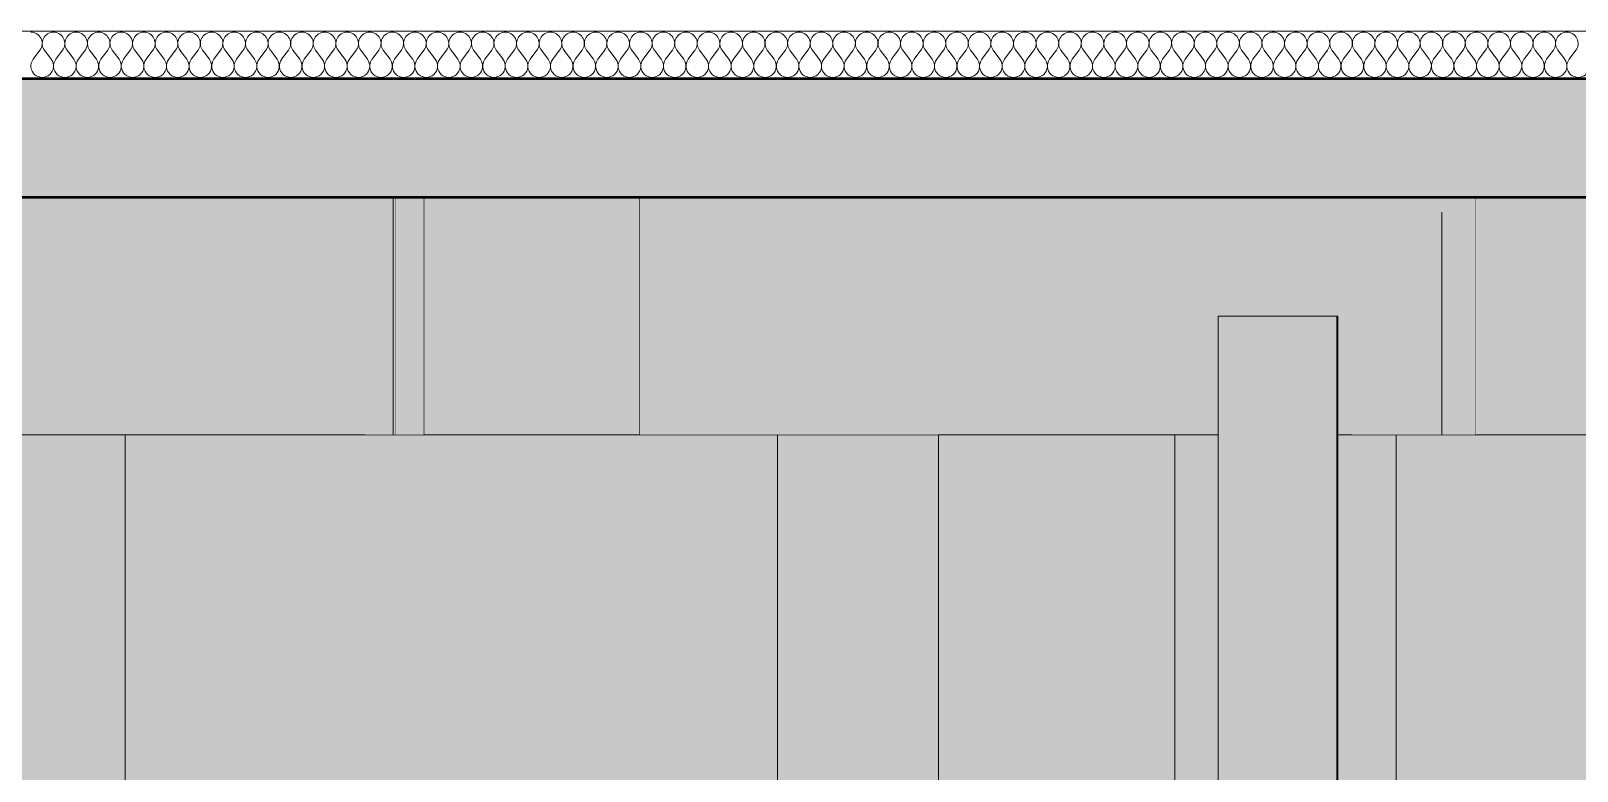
# Model space of a CAD drawing. Header units: millimetres. Extents: x -48147 to 1468943, y -496296 to 18123.
# Drawn here: x 1394626 to 1397886, y -492934 to -491375 of the extents above; entities that cross this region are included whole.
import ezdxf

# ---------------------------------------------------------------- set-up
doc = ezdxf.new("R2010")
doc.units = ezdxf.units.MM
doc.header["$MEASUREMENT"] = 0
doc.linetypes.add('Wipeout_Contour', pattern=[1000, 0, -1000])
for name, color, linetype in [('A-230-M_FLOOR.IFC Import', 7, 'Continuous'), ('New_A-20-M_Floor_Slab', 7, 'Continuous'), ('S-160-M_FOUND.IFC Import', 7, 'Continuous'), ('S-280-M_COLUMN.IFC Import', 7, 'Continuous'), ('S-280-M_STRUCT_FRAME.IFC Import', 7, 'Continuous')]:
    doc.layers.add(name, color=color, linetype=linetype)
for name, color, linetype, lineweight, true_color in [('A-230-M_FLOOR.IFC Import_Pen_No__109', 7, 'Continuous', 15, 0xa6a6a6), ('A-230-M_FLOOR.IFC Import_Pen_No__29', 7, 'Continuous', 50, 0x2a2a2a), ('HATCHING_Pen_No__145', 7, 'Continuous', 0, 0xa6a6a6), ('New_A-20-M_Floor_Slab_Pen_No__107', 7, 'Continuous', 15, 0xa6a6a6), ('New_A-20-M_Floor_Slab_Pen_No__162', 7, 'Continuous', 0, 0xe47200)]:
    doc.layers.add(name, color=color, linetype=linetype, lineweight=lineweight, true_color=true_color)
for name, color, linetype, lineweight in [('A-230-M_FLOOR.IFC Import_Pen_No__4', 7, 'Continuous', 20), ('HATCHING_Pen_No__1', 7, 'Continuous', 13), ('New_A-20-M_Floor_Slab_Pen_No__1', 7, 'Continuous', 13), ('S-160-M_FOUND.IFC Import_Pen_No__1', 7, 'Continuous', 13), ('S-160-M_FOUND.IFC Import_Pen_No__4', 7, 'Continuous', 20), ('S-280-M_COLUMN.IFC Import_Pen_No__88', 8, 'Continuous', 20), ('S-280-M_STRUCT_FRAME.IFC Import_Pen_No__90', 8, 'Continuous', 20)]:
    doc.layers.add(name, color=color, linetype=linetype, lineweight=lineweight)

# ---------------------------------------------------------------- blocks, each defined once
blk = doc.blocks.new('*X445', base_point=(1411454.5, -491295.5))
at = {"layer": 'New_A-20-M_Floor_Slab_Pen_No__107', "linetype": 'Continuous'}
for p, q in [((1394631.1, -491434.5), (1394645.4, -491415.5)), ((1394669.2, -491434.5), (1394654.9, -491415.5)), ((1394678.7, -491434.5), (1394693, -491415.5)), ((1394716.8, -491434.5), (1394702.5, -491415.5)), ((1394726.3, -491434.5), (1394740.6, -491415.5)), ((1394764.4, -491434.5), (1394750.1, -491415.5)), ((1394774, -491434.5), (1394788.2, -491415.5)), ((1394812.1, -491434.5), (1394797.8, -491415.5)), ((1394821.6, -491434.5), (1394835.9, -491415.5)), ((1394859.7, -491434.5), (1394845.4, -491415.5)), ((1394869.2, -491434.5), (1394883.5, -491415.5)), ((1394907.3, -491434.5), (1394893, -491415.5)), ((1394916.8, -491434.5), (1394931.1, -491415.5)), ((1394954.9, -491434.5), (1394940.6, -491415.5)), ((1394964.4, -491434.5), (1394978.7, -491415.5)), ((1395002.5, -491434.5), (1394988.2, -491415.5)), ((1395012.1, -491434.5), (1395026.3, -491415.5)), ((1395050.1, -491434.5), (1395035.9, -491415.5)), ((1395059.7, -491434.5), (1395074, -491415.5)), ((1395097.8, -491434.5), (1395083.5, -491415.5)), ((1395107.3, -491434.5), (1395121.6, -491415.5)), ((1395145.4, -491434.5), (1395131.1, -491415.5)), ((1395154.9, -491434.5), (1395169.2, -491415.5)), ((1395193, -491434.5), (1395178.7, -491415.5)), ((1395202.5, -491434.5), (1395216.8, -491415.5)), ((1395240.6, -491434.5), (1395226.3, -491415.5)), ((1395250.1, -491434.5), (1395264.4, -491415.5)), ((1395288.2, -491434.5), (1395274, -491415.5)), ((1395297.8, -491434.5), (1395312.1, -491415.5)), ((1395335.9, -491434.5), (1395321.6, -491415.5)), ((1395345.4, -491434.5), (1395359.7, -491415.5)), ((1395383.5, -491434.5), (1395369.2, -491415.5)), ((1395393, -491434.5), (1395407.3, -491415.5)), ((1395431.1, -491434.5), (1395416.8, -491415.5)), ((1395440.6, -491434.5), (1395454.9, -491415.5)), ((1395478.7, -491434.5), (1395464.4, -491415.5)), ((1395488.2, -491434.5), (1395502.5, -491415.5)), ((1395526.3, -491434.5), (1395512.1, -491415.5)), ((1395535.9, -491434.5), (1395550.1, -491415.5)), ((1395574, -491434.5), (1395559.7, -491415.5)), ((1395583.5, -491434.5), (1395597.8, -491415.5)), ((1395621.6, -491434.5), (1395607.3, -491415.5)), ((1395631.1, -491434.5), (1395645.4, -491415.5)), ((1395669.2, -491434.5), (1395654.9, -491415.5)), ((1395678.7, -491434.5), (1395693, -491415.5)), ((1395716.8, -491434.5), (1395702.5, -491415.5)), ((1395726.3, -491434.5), (1395740.6, -491415.5)), ((1395764.4, -491434.5), (1395750.1, -491415.5)), ((1395774, -491434.5), (1395788.2, -491415.5)), ((1395812.1, -491434.5), (1395797.8, -491415.5)), ((1395821.6, -491434.5), (1395835.9, -491415.5)), ((1395859.7, -491434.5), (1395845.4, -491415.5)), ((1395869.2, -491434.5), (1395883.5, -491415.5)), ((1395907.3, -491434.5), (1395893, -491415.5)), ((1395916.8, -491434.5), (1395931.1, -491415.5)), ((1395954.9, -491434.5), (1395940.6, -491415.5)), ((1395964.4, -491434.5), (1395978.7, -491415.5)), ((1396002.5, -491434.5), (1395988.2, -491415.5)), ((1396012.1, -491434.5), (1396026.3, -491415.5)), ((1396050.1, -491434.5), (1396035.9, -491415.5)), ((1396059.7, -491434.5), (1396074, -491415.5)), ((1396097.8, -491434.5), (1396083.5, -491415.5)), ((1396107.3, -491434.5), (1396121.6, -491415.5)), ((1396145.4, -491434.5), (1396131.1, -491415.5)), ((1396154.9, -491434.5), (1396169.2, -491415.5)), ((1396193, -491434.5), (1396178.7, -491415.5)), ((1396202.5, -491434.5), (1396216.8, -491415.5)), ((1396240.6, -491434.5), (1396226.3, -491415.5)), ((1396250.1, -491434.5), (1396264.4, -491415.5)), ((1396288.2, -491434.5), (1396274, -491415.5)), ((1396297.8, -491434.5), (1396312.1, -491415.5)), ((1396335.9, -491434.5), (1396321.6, -491415.5)), ((1396345.4, -491434.5), (1396359.7, -491415.5)), ((1396383.5, -491434.5), (1396369.2, -491415.5)), ((1396393, -491434.5), (1396407.3, -491415.5)), ((1396431.1, -491434.5), (1396416.8, -491415.5)), ((1396440.6, -491434.5), (1396454.9, -491415.5)), ((1396478.7, -491434.5), (1396464.4, -491415.5)), ((1396488.2, -491434.5), (1396502.5, -491415.5)), ((1396526.3, -491434.5), (1396512.1, -491415.5)), ((1396535.9, -491434.5), (1396550.1, -491415.5)), ((1396574, -491434.5), (1396559.7, -491415.5)), ((1396583.5, -491434.5), (1396597.8, -491415.5)), ((1396621.6, -491434.5), (1396607.3, -491415.5)), ((1396631.1, -491434.5), (1396645.4, -491415.5)), ((1396669.2, -491434.5), (1396654.9, -491415.5)), ((1396678.7, -491434.5), (1396693, -491415.5)), ((1396716.8, -491434.5), (1396702.5, -491415.5)), ((1396726.3, -491434.5), (1396740.6, -491415.5)), ((1396764.4, -491434.5), (1396750.1, -491415.5)), ((1396774, -491434.5), (1396788.2, -491415.5)), ((1396812.1, -491434.5), (1396797.8, -491415.5)), ((1396821.6, -491434.5), (1396835.9, -491415.5)), ((1396859.7, -491434.5), (1396845.4, -491415.5)), ((1396869.2, -491434.5), (1396883.5, -491415.5)), ((1396907.3, -491434.5), (1396893, -491415.5)), ((1396916.8, -491434.5), (1396931.1, -491415.5)), ((1396954.9, -491434.5), (1396940.6, -491415.5)), ((1396964.4, -491434.5), (1396978.7, -491415.5)), ((1397002.5, -491434.5), (1396988.2, -491415.5)), ((1397012.1, -491434.5), (1397026.3, -491415.5)), ((1397050.1, -491434.5), (1397035.9, -491415.5)), ((1397059.7, -491434.5), (1397074, -491415.5)), ((1397097.8, -491434.5), (1397083.5, -491415.5)), ((1397107.3, -491434.5), (1397121.6, -491415.5)), ((1397145.4, -491434.5), (1397131.1, -491415.5)), ((1397154.9, -491434.5), (1397169.2, -491415.5)), ((1397193, -491434.5), (1397178.7, -491415.5)), ((1397202.5, -491434.5), (1397216.8, -491415.5)), ((1397240.6, -491434.5), (1397226.3, -491415.5)), ((1397250.1, -491434.5), (1397264.4, -491415.5)), ((1397288.2, -491434.5), (1397274, -491415.5)), ((1397297.8, -491434.5), (1397312.1, -491415.5)), ((1397335.9, -491434.5), (1397321.6, -491415.5)), ((1397345.4, -491434.5), (1397359.7, -491415.5)), ((1397383.5, -491434.5), (1397369.2, -491415.5)), ((1397393, -491434.5), (1397407.3, -491415.5)), ((1397431.1, -491434.5), (1397416.8, -491415.5)), ((1397440.6, -491434.5), (1397454.9, -491415.5)), ((1397478.7, -491434.5), (1397464.4, -491415.5)), ((1397488.2, -491434.5), (1397502.5, -491415.5)), ((1397526.3, -491434.5), (1397512.1, -491415.5)), ((1397535.9, -491434.5), (1397550.1, -491415.5)), ((1397574, -491434.5), (1397559.7, -491415.5)), ((1397583.5, -491434.5), (1397597.8, -491415.5)), ((1397621.6, -491434.5), (1397607.3, -491415.5)), ((1397631.1, -491434.5), (1397645.4, -491415.5)), ((1397669.2, -491434.5), (1397654.9, -491415.5)), ((1397678.7, -491434.5), (1397693, -491415.5)), ((1397716.8, -491434.5), (1397702.5, -491415.5)), ((1397726.3, -491434.5), (1397740.6, -491415.5)), ((1397764.4, -491434.5), (1397750.1, -491415.5)), ((1397774, -491434.5), (1397788.2, -491415.5)), ((1397812.1, -491434.5), (1397797.8, -491415.5)), ((1397821.6, -491434.5), (1397835.9, -491415.5)), ((1397859.7, -491434.5), (1397845.4, -491415.5)), ((1397869.2, -491434.5), (1397883.5, -491415.5))]:
    blk.add_line(p, q, dxfattribs=at)
for centre, start, end in [((1394626.3, -491401.2), 323.1301, 90), ((1394674, -491401.2), 90, 216.8699), ((1394674, -491401.2), 323.1301, 90), ((1394721.6, -491401.2), 90, 216.8699), ((1394721.6, -491401.2), 323.1301, 90), ((1394769.2, -491401.2), 90, 216.8699), ((1394769.2, -491401.2), 323.1301, 90), ((1394816.8, -491401.2), 90, 216.8699), ((1394816.8, -491401.2), 323.1301, 90), ((1394864.4, -491401.2), 90, 216.8699), ((1394864.4, -491401.2), 323.1301, 90), ((1394912.1, -491401.2), 90, 216.8699), ((1394912.1, -491401.2), 323.1301, 90), ((1394959.7, -491401.2), 90, 216.8699), ((1394959.7, -491401.2), 323.1301, 90), ((1395007.3, -491401.2), 90, 216.8699), ((1395007.3, -491401.2), 323.1301, 90), ((1395054.9, -491401.2), 90, 216.8699), ((1395054.9, -491401.2), 323.1301, 90), ((1395102.5, -491401.2), 90, 216.8699), ((1395102.5, -491401.2), 323.1301, 90), ((1395150.1, -491401.2), 90, 216.8699), ((1395150.1, -491401.2), 323.1301, 90), ((1395197.8, -491401.2), 90, 216.8699), ((1395197.8, -491401.2), 323.1301, 90), ((1395245.4, -491401.2), 90, 216.8699), ((1395245.4, -491401.2), 323.1301, 90), ((1395293, -491401.2), 90, 216.8699), ((1395293, -491401.2), 323.1301, 90), ((1395340.6, -491401.2), 90, 216.8699), ((1395340.6, -491401.2), 323.1301, 90), ((1395388.2, -491401.2), 90, 216.8699), ((1395388.2, -491401.2), 323.1301, 90), ((1395435.9, -491401.2), 90, 216.8699), ((1395435.9, -491401.2), 323.1301, 90), ((1395483.5, -491401.2), 90, 216.8699), ((1395483.5, -491401.2), 323.1301, 90), ((1395531.1, -491401.2), 90, 216.8699), ((1395531.1, -491401.2), 323.1301, 90), ((1395578.7, -491401.2), 90, 216.8699), ((1395578.7, -491401.2), 323.1301, 90), ((1395626.3, -491401.2), 90, 216.8699), ((1395626.3, -491401.2), 323.1301, 90), ((1395674, -491401.2), 90, 216.8699), ((1395674, -491401.2), 323.1301, 90), ((1395721.6, -491401.2), 90, 216.8699), ((1395721.6, -491401.2), 323.1301, 90), ((1395769.2, -491401.2), 90, 216.8699), ((1395769.2, -491401.2), 323.1301, 90), ((1395816.8, -491401.2), 90, 216.8699), ((1395816.8, -491401.2), 323.1301, 90), ((1395864.4, -491401.2), 90, 216.8699), ((1395864.4, -491401.2), 323.1301, 90), ((1395912.1, -491401.2), 90, 216.8699), ((1395912.1, -491401.2), 323.1301, 90), ((1395959.7, -491401.2), 90, 216.8699), ((1395959.7, -491401.2), 323.1301, 90), ((1396007.3, -491401.2), 90, 216.8699), ((1396007.3, -491401.2), 323.1301, 90), ((1396054.9, -491401.2), 90, 216.8699), ((1396054.9, -491401.2), 323.1301, 90), ((1396102.5, -491401.2), 90, 216.8699), ((1396102.5, -491401.2), 323.1301, 90), ((1396150.1, -491401.2), 90, 216.8699), ((1396150.1, -491401.2), 323.1301, 90), ((1396197.8, -491401.2), 90, 216.8699), ((1396197.8, -491401.2), 323.1301, 90), ((1396245.4, -491401.2), 90, 216.8699), ((1396245.4, -491401.2), 323.1301, 90), ((1396293, -491401.2), 90, 216.8699), ((1396293, -491401.2), 323.1301, 90), ((1396340.6, -491401.2), 90, 216.8699), ((1396340.6, -491401.2), 323.1301, 90), ((1396388.2, -491401.2), 90, 216.8699), ((1396388.2, -491401.2), 323.1301, 90), ((1396435.9, -491401.2), 90, 216.8699), ((1396435.9, -491401.2), 323.1301, 90), ((1396483.5, -491401.2), 90, 216.8699), ((1396483.5, -491401.2), 323.1301, 90), ((1396531.1, -491401.2), 90, 216.8699), ((1396531.1, -491401.2), 323.1301, 90), ((1396578.7, -491401.2), 90, 216.8699), ((1396578.7, -491401.2), 323.1301, 90), ((1396626.3, -491401.2), 90, 216.8699), ((1396626.3, -491401.2), 323.1301, 90), ((1396674, -491401.2), 90, 216.8699), ((1396674, -491401.2), 323.1301, 90), ((1396721.6, -491401.2), 90, 216.8699), ((1396721.6, -491401.2), 323.1301, 90), ((1396769.2, -491401.2), 90, 216.8699), ((1396769.2, -491401.2), 323.1301, 90), ((1396816.8, -491401.2), 90, 216.8699), ((1396816.8, -491401.2), 323.1301, 90), ((1396864.4, -491401.2), 90, 216.8699), ((1396864.4, -491401.2), 323.1301, 90), ((1396912.1, -491401.2), 90, 216.8699), ((1396912.1, -491401.2), 323.1301, 90), ((1396959.7, -491401.2), 90, 216.8699), ((1396959.7, -491401.2), 323.1301, 90), ((1397007.3, -491401.2), 90, 216.8699), ((1397007.3, -491401.2), 323.1301, 90), ((1397054.9, -491401.2), 90, 216.8699), ((1397054.9, -491401.2), 323.1301, 90), ((1397102.5, -491401.2), 90, 216.8699), ((1397102.5, -491401.2), 323.1301, 90), ((1397150.1, -491401.2), 90, 216.8699), ((1397150.1, -491401.2), 323.1301, 90), ((1397197.8, -491401.2), 90, 216.8699), ((1397197.8, -491401.2), 323.1301, 90), ((1397245.4, -491401.2), 90, 216.8699), ((1397245.4, -491401.2), 323.1301, 90), ((1397293, -491401.2), 90, 216.8699), ((1397293, -491401.2), 323.1301, 90), ((1397340.6, -491401.2), 90, 216.8699), ((1397340.6, -491401.2), 323.1301, 90), ((1397388.2, -491401.2), 90, 216.8699), ((1397388.2, -491401.2), 323.1301, 90), ((1397435.9, -491401.2), 90, 216.8699), ((1397435.9, -491401.2), 323.1301, 90), ((1397483.5, -491401.2), 90, 216.8699), ((1397483.5, -491401.2), 323.1301, 90), ((1397531.1, -491401.2), 90, 216.8699), ((1397531.1, -491401.2), 323.1301, 90), ((1397578.7, -491401.2), 90, 216.8699), ((1397578.7, -491401.2), 323.1301, 90), ((1397626.3, -491401.2), 90, 216.8699), ((1397626.3, -491401.2), 323.1301, 90), ((1397674, -491401.2), 90, 216.8699), ((1397674, -491401.2), 323.1301, 90), ((1397721.6, -491401.2), 90, 216.8699), ((1397721.6, -491401.2), 323.1301, 90), ((1397769.2, -491401.2), 90, 216.8699), ((1397769.2, -491401.2), 323.1301, 90), ((1397816.8, -491401.2), 90, 216.8699), ((1397816.8, -491401.2), 323.1301, 90), ((1397864.4, -491401.2), 90, 216.8699), ((1397864.4, -491401.2), 323.1301, 90), ((1394650.1, -491448.8), 143.1301, 36.8699), ((1394697.8, -491448.8), 143.1301, 36.8699), ((1394745.4, -491448.8), 143.1301, 36.8699), ((1394793, -491448.8), 143.1301, 36.8699), ((1394840.6, -491448.8), 143.1301, 36.8699), ((1394888.2, -491448.8), 143.1301, 36.8699), ((1394935.9, -491448.8), 143.1301, 36.8699), ((1394983.5, -491448.8), 143.1301, 36.8699), ((1395031.1, -491448.8), 143.1301, 36.8699), ((1395078.7, -491448.8), 143.1301, 36.8699), ((1395126.3, -491448.8), 143.1301, 36.8699), ((1395174, -491448.8), 143.1301, 36.8699), ((1395221.6, -491448.8), 143.1301, 36.8699), ((1395269.2, -491448.8), 143.1301, 36.8699), ((1395316.8, -491448.8), 143.1301, 36.8699), ((1395364.4, -491448.8), 143.1301, 36.8699), ((1395412.1, -491448.8), 143.1301, 36.8699), ((1395459.7, -491448.8), 143.1301, 36.8699), ((1395507.3, -491448.8), 143.1301, 36.8699), ((1395554.9, -491448.8), 143.1301, 36.8699), ((1395602.5, -491448.8), 143.1301, 36.8699), ((1395650.1, -491448.8), 143.1301, 36.8699), ((1395697.8, -491448.8), 143.1301, 36.8699), ((1395745.4, -491448.8), 143.1301, 36.8699), ((1395793, -491448.8), 143.1301, 36.8699), ((1395840.6, -491448.8), 143.1301, 36.8699), ((1395888.2, -491448.8), 143.1301, 36.8699), ((1395935.9, -491448.8), 143.1301, 36.8699), ((1395983.5, -491448.8), 143.1301, 36.8699), ((1396031.1, -491448.8), 143.1301, 36.8699), ((1396078.7, -491448.8), 143.1301, 36.8699), ((1396126.3, -491448.8), 143.1301, 36.8699), ((1396174, -491448.8), 143.1301, 36.8699), ((1396221.6, -491448.8), 143.1301, 36.8699), ((1396269.2, -491448.8), 143.1301, 36.8699), ((1396316.8, -491448.8), 143.1301, 36.8699), ((1396364.4, -491448.8), 143.1301, 36.8699), ((1396412.1, -491448.8), 143.1301, 36.8699), ((1396459.7, -491448.8), 143.1301, 36.8699), ((1396507.3, -491448.8), 143.1301, 36.8699), ((1396554.9, -491448.8), 143.1301, 36.8699), ((1396602.5, -491448.8), 143.1301, 36.8699), ((1396650.1, -491448.8), 143.1301, 36.8699), ((1396697.8, -491448.8), 143.1301, 36.8699), ((1396745.4, -491448.8), 143.1301, 36.8699), ((1396793, -491448.8), 143.1301, 36.8699), ((1396840.6, -491448.8), 143.1301, 36.8699), ((1396888.2, -491448.8), 143.1301, 36.8699), ((1396935.9, -491448.8), 143.1301, 36.8699), ((1396983.5, -491448.8), 143.1301, 36.8699), ((1397031.1, -491448.8), 143.1301, 36.8699), ((1397078.7, -491448.8), 143.1301, 36.8699), ((1397126.3, -491448.8), 143.1301, 36.8699), ((1397174, -491448.8), 143.1301, 36.8699), ((1397221.6, -491448.8), 143.1301, 36.8699), ((1397269.2, -491448.8), 143.1301, 36.8699), ((1397316.8, -491448.8), 143.1301, 36.8699), ((1397364.4, -491448.8), 143.1301, 36.8699), ((1397412.1, -491448.8), 143.1301, 36.8699), ((1397459.7, -491448.8), 143.1301, 36.8699), ((1397507.3, -491448.8), 143.1301, 36.8699), ((1397554.9, -491448.8), 143.1301, 36.8699), ((1397602.5, -491448.8), 143.1301, 36.8699), ((1397650.1, -491448.8), 143.1301, 36.8699), ((1397697.8, -491448.8), 143.1301, 36.8699), ((1397745.4, -491448.8), 143.1301, 36.8699), ((1397793, -491448.8), 143.1301, 36.8699), ((1397840.6, -491448.8), 143.1301, 36.8699), ((1397888.2, -491448.8), 143.1301, 36.8699)]:
    blk.add_arc(centre, 23.8, start, end, dxfattribs=at)
blk = doc.blocks.new('Section Elem_424_1', base_point=(1411454.5, -491295.5))
at = {"layer": 'New_A-20-M_Floor_Slab_Pen_No__162', "linetype": 'Continuous'}
blk.add_hatch(color=256, dxfattribs=at).paths.add_polyline_path([(1391150.1, -491374.5), (1391150.1, -491375), (1411568.8, -491375), (1411568.8, -491374.5)])
at = {"color": 254, "linetype": 'Wipeout_Contour', "lineweight": 0, "ltscale": 5940125.775897605}
blk.add_wipeout([(1391150.1, -491375), (1391150.1, -491475), (1411568.8, -491475), (1411568.8, -491375)], dxfattribs=at).dxf.layer = 'New_A-20-M_Floor_Slab'
at = {"layer": 'New_A-20-M_Floor_Slab_Pen_No__1', "linetype": 'Continuous'}
for p, q in [((1411568.8, -491375), (1391150.1, -491375)), ((1411568.8, -491475), (1391150.1, -491475))]:
    blk.add_line(p, q, dxfattribs=at)
at = {"layer": 'New_A-20-M_Floor_Slab'}
blk.add_blockref('*X445', (1411454.5, -491295.5), dxfattribs=at)
blk = doc.blocks.new('Section Elem_550_1', base_point=(1411454.5, -491295.5))
at = {"color": 254, "linetype": 'Wipeout_Contour', "lineweight": 0, "ltscale": 5918830.661548202}
blk.add_wipeout([(1395682, -491475.5), (1395724, -491475.5), (1395724, -491475), (1395682, -491475)], dxfattribs=at).dxf.layer = 'S-280-M_COLUMN.IFC Import'
at = {"color": 254, "linetype": 'Wipeout_Contour', "lineweight": 0, "ltscale": 5919595.278793067}
blk.add_wipeout([(1395901.8, -491475), (1395901.8, -491475.5), (1395909.5, -491475.5), (1395909.5, -491475)], dxfattribs=at).dxf.layer = 'S-280-M_COLUMN.IFC Import'
at = {"color": 254, "linetype": 'Wipeout_Contour', "lineweight": 0, "ltscale": 5919495.656862378}
blk.add_wipeout([(1395682, -491725.5), (1395682, -492225.5), (1395724, -492225.5), (1395724, -491725.5)], dxfattribs=at).dxf.layer = 'S-280-M_COLUMN.IFC Import'
at = {"color": 254, "linetype": 'Wipeout_Contour', "lineweight": 0, "ltscale": 5920260.188163178}
blk.add_wipeout([(1395901.8, -492225.5), (1395909.5, -492225.5), (1395909.5, -491725.5), (1395901.8, -491725.5)], dxfattribs=at).dxf.layer = 'S-280-M_COLUMN.IFC Import'
at = {"color": 254, "linetype": 'Wipeout_Contour', "lineweight": 0, "ltscale": 5918672.249151704}
blk.add_wipeout([(1395640, -491475.5), (1395682, -491475.5), (1395682, -491475), (1395640, -491475)], dxfattribs=at).dxf.layer = 'S-280-M_COLUMN.IFC Import'
at = {"color": 254, "linetype": 'Wipeout_Contour', "lineweight": 0, "ltscale": 5918986.377249099}
blk.add_wipeout([(1395724, -491475.5), (1395764.5, -491475.5), (1395764.5, -491475), (1395724, -491475)], dxfattribs=at).dxf.layer = 'S-280-M_COLUMN.IFC Import'
at = {"color": 254, "linetype": 'Wipeout_Contour', "lineweight": 0, "ltscale": 5919551.926411114}
blk.add_wipeout([(1395886.5, -491475), (1395886.5, -491475.5), (1395901.8, -491475.5), (1395901.8, -491475)], dxfattribs=at).dxf.layer = 'S-280-M_COLUMN.IFC Import'
at = {"color": 254, "linetype": 'Wipeout_Contour', "lineweight": 0, "ltscale": 5919337.26232566}
blk.add_wipeout([(1395640, -491725.5), (1395640, -492225.5), (1395682, -492225.5), (1395682, -491725.5)], dxfattribs=at).dxf.layer = 'S-280-M_COLUMN.IFC Import'
at = {"color": 254, "linetype": 'Wipeout_Contour', "lineweight": 0, "ltscale": 5919651.355005405}
blk.add_wipeout([(1395724, -491725.5), (1395724, -492225.5), (1395764.5, -492225.5), (1395764.5, -491725.5)], dxfattribs=at).dxf.layer = 'S-280-M_COLUMN.IFC Import'
at = {"color": 254, "linetype": 'Wipeout_Contour', "lineweight": 0, "ltscale": 5920216.840653664}
blk.add_wipeout([(1395886.5, -492225.5), (1395901.8, -492225.5), (1395901.8, -491725.5), (1395886.5, -491725.5)], dxfattribs=at).dxf.layer = 'S-280-M_COLUMN.IFC Import'
at = {"layer": 'S-280-M_COLUMN.IFC Import_Pen_No__88', "linetype": 'Continuous'}
for p, q in [((1395909.5, -491475), (1395909.5, -491475.5)), ((1395909.5, -491725.5), (1395909.5, -492225.5))]:
    blk.add_line(p, q, dxfattribs=at)
at = {"color": 254, "linetype": 'Wipeout_Contour', "lineweight": 0, "ltscale": 5918516.534875482}
blk.add_wipeout([(1395599.5, -491475.5), (1395640, -491475.5), (1395640, -491475), (1395599.5, -491475)], dxfattribs=at).dxf.layer = 'S-280-M_COLUMN.IFC Import'
at = {"color": 254, "linetype": 'Wipeout_Contour', "lineweight": 0, "ltscale": 5919481.314607732}
blk.add_wipeout([(1395864.3, -491475.5), (1395886.5, -491475.5), (1395886.5, -491475), (1395864.3, -491475)], dxfattribs=at).dxf.layer = 'S-280-M_COLUMN.IFC Import'
at = {"color": 254, "linetype": 'Wipeout_Contour', "lineweight": 0, "ltscale": 5919181.565425449}
blk.add_wipeout([(1395599.5, -491725.5), (1395599.5, -492225.5), (1395640, -492225.5), (1395640, -491725.5)], dxfattribs=at).dxf.layer = 'S-280-M_COLUMN.IFC Import'
at = {"color": 254, "linetype": 'Wipeout_Contour', "lineweight": 0, "ltscale": 5920146.236781921}
blk.add_wipeout([(1395864.3, -492225.5), (1395886.5, -492225.5), (1395886.5, -491725.5), (1395864.3, -491725.5)], dxfattribs=at).dxf.layer = 'S-280-M_COLUMN.IFC Import'
at = {"color": 254, "linetype": 'Wipeout_Contour', "lineweight": 0, "ltscale": 5918368.820967878}
blk.add_wipeout([(1395561.7, -491475.5), (1395599.5, -491475.5), (1395599.5, -491475), (1395561.7, -491475)], dxfattribs=at).dxf.layer = 'S-280-M_COLUMN.IFC Import'
at = {"color": 254, "linetype": 'Wipeout_Contour', "lineweight": 0, "ltscale": 5919385.848526916}
blk.add_wipeout([(1395835.9, -491475.5), (1395864.3, -491475.5), (1395864.3, -491475), (1395835.9, -491475)], dxfattribs=at).dxf.layer = 'S-280-M_COLUMN.IFC Import'
at = {"color": 254, "linetype": 'Wipeout_Contour', "lineweight": 0, "ltscale": 5919033.868037187}
blk.add_wipeout([(1395561.7, -491725.5), (1395561.7, -492225.5), (1395599.5, -492225.5), (1395599.5, -491725.5)], dxfattribs=at).dxf.layer = 'S-280-M_COLUMN.IFC Import'
at = {"color": 254, "linetype": 'Wipeout_Contour', "lineweight": 0, "ltscale": 5920050.78136863}
blk.add_wipeout([(1395835.9, -491725.5), (1395835.9, -492225.5), (1395864.3, -492225.5), (1395864.3, -491725.5)], dxfattribs=at).dxf.layer = 'S-280-M_COLUMN.IFC Import'
at = {"color": 254, "linetype": 'Wipeout_Contour', "lineweight": 0, "ltscale": 5918234.137237198}
blk.add_wipeout([(1395528.1, -491475.5), (1395561.7, -491475.5), (1395561.7, -491475), (1395528.1, -491475)], dxfattribs=at).dxf.layer = 'S-280-M_COLUMN.IFC Import'
at = {"color": 254, "linetype": 'Wipeout_Contour', "lineweight": 0, "ltscale": 5919268.779092236}
blk.add_wipeout([(1395802.3, -491475.5), (1395835.9, -491475.5), (1395835.9, -491475), (1395802.3, -491475)], dxfattribs=at).dxf.layer = 'S-280-M_COLUMN.IFC Import'
at = {"color": 254, "linetype": 'Wipeout_Contour', "lineweight": 0, "ltscale": 5918899.199555654}
blk.add_wipeout([(1395528.1, -491725.5), (1395528.1, -492225.5), (1395561.7, -492225.5), (1395561.7, -491725.5)], dxfattribs=at).dxf.layer = 'S-280-M_COLUMN.IFC Import'
at = {"color": 254, "linetype": 'Wipeout_Contour', "lineweight": 0, "ltscale": 5919933.725066491}
blk.add_wipeout([(1395802.3, -491725.5), (1395802.3, -492225.5), (1395835.9, -492225.5), (1395835.9, -491725.5)], dxfattribs=at).dxf.layer = 'S-280-M_COLUMN.IFC Import'
at = {"color": 254, "linetype": 'Wipeout_Contour', "lineweight": 0, "ltscale": 5918117.070600804}
blk.add_wipeout([(1395499.7, -491475.5), (1395528.1, -491475.5), (1395528.1, -491475), (1395499.7, -491475)], dxfattribs=at).dxf.layer = 'S-280-M_COLUMN.IFC Import'
at = {"color": 254, "linetype": 'Wipeout_Contour', "lineweight": 0, "ltscale": 5919134.093254927}
blk.add_wipeout([(1395764.5, -491475.5), (1395802.3, -491475.5), (1395802.3, -491475), (1395764.5, -491475)], dxfattribs=at).dxf.layer = 'S-280-M_COLUMN.IFC Import'
at = {"color": 254, "linetype": 'Wipeout_Contour', "lineweight": 0, "ltscale": 5918782.146056558}
blk.add_wipeout([(1395499.7, -491725.5), (1395499.7, -492225.5), (1395528.1, -492225.5), (1395528.1, -491725.5)], dxfattribs=at).dxf.layer = 'S-280-M_COLUMN.IFC Import'
at = {"color": 254, "linetype": 'Wipeout_Contour', "lineweight": 0, "ltscale": 5919799.054290468}
blk.add_wipeout([(1395764.5, -491725.5), (1395764.5, -492225.5), (1395802.3, -492225.5), (1395802.3, -491725.5)], dxfattribs=at).dxf.layer = 'S-280-M_COLUMN.IFC Import'
at = {"color": 254, "linetype": 'Wipeout_Contour', "lineweight": 0, "ltscale": 5918021.607327847}
blk.add_wipeout([(1395477.5, -491475.5), (1395499.7, -491475.5), (1395499.7, -491475), (1395477.5, -491475)], dxfattribs=at).dxf.layer = 'S-280-M_COLUMN.IFC Import'
at = {"color": 254, "linetype": 'Wipeout_Contour', "lineweight": 0, "ltscale": 5918686.693457288}
blk.add_wipeout([(1395477.5, -491725.5), (1395477.5, -492225.5), (1395499.7, -492225.5), (1395499.7, -491725.5)], dxfattribs=at).dxf.layer = 'S-280-M_COLUMN.IFC Import'
at = {"color": 254, "linetype": 'Wipeout_Contour', "lineweight": 0, "ltscale": 5917950.997786579}
blk.add_wipeout([(1395477.5, -491475), (1395462.2, -491475), (1395462.2, -491475.5), (1395477.5, -491475.5)], dxfattribs=at).dxf.layer = 'S-280-M_COLUMN.IFC Import'
at = {"color": 254, "linetype": 'Wipeout_Contour', "lineweight": 0, "ltscale": 5918616.091882339}
blk.add_wipeout([(1395462.2, -491725.5), (1395462.2, -492225.5), (1395477.5, -492225.5), (1395477.5, -491725.5)], dxfattribs=at).dxf.layer = 'S-280-M_COLUMN.IFC Import'
at = {"color": 254, "linetype": 'Wipeout_Contour', "lineweight": 0, "ltscale": 5917907.647028565}
blk.add_wipeout([(1395454.5, -491475.5), (1395462.2, -491475.5), (1395462.2, -491475), (1395454.5, -491475)], dxfattribs=at).dxf.layer = 'S-280-M_COLUMN.IFC Import'
at = {"color": 254, "linetype": 'Wipeout_Contour', "lineweight": 0, "ltscale": 5918572.746066338}
blk.add_wipeout([(1395454.5, -491725.5), (1395454.5, -492225.5), (1395462.2, -492225.5), (1395462.2, -491725.5)], dxfattribs=at).dxf.layer = 'S-280-M_COLUMN.IFC Import'
at = {"layer": 'S-280-M_COLUMN.IFC Import_Pen_No__88', "linetype": 'Continuous'}
for p, q in [((1395454.5, -491475), (1395454.5, -491475.5)), ((1395454.5, -491725.5), (1395454.5, -492225.5))]:
    blk.add_line(p, q, dxfattribs=at)
blk = doc.blocks.new('Section Elem_551_1', base_point=(1411454.5, -491295.5))
at = {"color": 254, "linetype": 'Wipeout_Contour', "lineweight": 0, "ltscale": 5926270.504101755}
blk.add_wipeout([(1397678.6, -491475), (1397670.9, -491475), (1397670.9, -491475.5), (1397678.6, -491475.5)], dxfattribs=at).dxf.layer = 'S-280-M_COLUMN.IFC Import'
at = {"color": 254, "linetype": 'Wipeout_Contour', "lineweight": 0, "ltscale": 5927178.769317946}
blk.add_wipeout([(1397932.5, -491475), (1397898.4, -491475), (1397898.4, -491475.5), (1397932.5, -491475.5)], dxfattribs=at).dxf.layer = 'S-280-M_COLUMN.IFC Import'
at = {"color": 254, "linetype": 'Wipeout_Contour', "lineweight": 0, "ltscale": 5926935.436722687}
blk.add_wipeout([(1397671.3, -491725.5), (1397671.3, -492225.5), (1397678.6, -492225.5), (1397678.6, -491725.5)], dxfattribs=at).dxf.layer = 'S-280-M_COLUMN.IFC Import'
at = {"color": 254, "linetype": 'Wipeout_Contour', "lineweight": 0, "ltscale": 5927857.737284679}
blk.add_wipeout([(1397898.4, -491725.5), (1397898.4, -492225.5), (1397940.4, -492225.5), (1397940.4, -491725.5)], dxfattribs=at).dxf.layer = 'S-280-M_COLUMN.IFC Import'
at = {"color": 254, "linetype": 'Wipeout_Contour', "lineweight": 0, "ltscale": 5926313.862774278}
blk.add_wipeout([(1397678.6, -491475), (1397678.6, -491475.5), (1397693.9, -491475.5), (1397693.9, -491475)], dxfattribs=at).dxf.layer = 'S-280-M_COLUMN.IFC Import'
at = {"color": 254, "linetype": 'Wipeout_Contour', "lineweight": 0, "ltscale": 5926978.018450932}
blk.add_wipeout([(1397678.6, -492225.5), (1397693.9, -492225.5), (1397693.9, -491725.5), (1397678.6, -491725.5)], dxfattribs=at).dxf.layer = 'S-280-M_COLUMN.IFC Import'
at = {"color": 254, "linetype": 'Wipeout_Contour', "lineweight": 0, "ltscale": 5928013.462883268}
blk.add_wipeout([(1397940.4, -491725.5), (1397940.4, -492225.5), (1397980.9, -492225.5), (1397980.9, -491725.5)], dxfattribs=at).dxf.layer = 'S-280-M_COLUMN.IFC Import'
at = {"layer": 'S-280-M_COLUMN.IFC Import_Pen_No__88', "linetype": 'Continuous'}
for p, q in [((1397670.9, -491475.5), (1397670.9, -491475)), ((1397671.3, -491725.5), (1397671.3, -492225.5))]:
    blk.add_line(p, q, dxfattribs=at)
at = {"color": 254, "linetype": 'Wipeout_Contour', "lineweight": 0, "ltscale": 5926384.484500397}
blk.add_wipeout([(1397693.9, -491475), (1397693.9, -491475.5), (1397716, -491475.5), (1397716, -491475)], dxfattribs=at).dxf.layer = 'S-280-M_COLUMN.IFC Import'
at = {"color": 254, "linetype": 'Wipeout_Contour', "lineweight": 0, "ltscale": 5927048.632263769}
blk.add_wipeout([(1397693.9, -492225.5), (1397716, -492225.5), (1397716, -491725.5), (1397693.9, -491725.5)], dxfattribs=at).dxf.layer = 'S-280-M_COLUMN.IFC Import'
at = {"color": 254, "linetype": 'Wipeout_Contour', "lineweight": 0, "ltscale": 5928161.188086133}
blk.add_wipeout([(1397980.9, -491725.5), (1397980.9, -492225.5), (1398018.7, -492225.5), (1398018.7, -491725.5)], dxfattribs=at).dxf.layer = 'S-280-M_COLUMN.IFC Import'
at = {"color": 254, "linetype": 'Wipeout_Contour', "lineweight": 0, "ltscale": 5926479.964434929}
blk.add_wipeout([(1397716, -491475), (1397716, -491475.5), (1397744.5, -491475.5), (1397744.5, -491475)], dxfattribs=at).dxf.layer = 'S-280-M_COLUMN.IFC Import'
at = {"color": 254, "linetype": 'Wipeout_Contour', "lineweight": 0, "ltscale": 5927144.101499914}
blk.add_wipeout([(1397716, -492225.5), (1397744.5, -492225.5), (1397744.5, -491725.5), (1397716, -491725.5)], dxfattribs=at).dxf.layer = 'S-280-M_COLUMN.IFC Import'
at = {"color": 254, "linetype": 'Wipeout_Contour', "lineweight": 0, "ltscale": 5928295.882454883}
blk.add_wipeout([(1398018.7, -491725.5), (1398018.7, -492225.5), (1398052.3, -492225.5), (1398052.3, -491725.5)], dxfattribs=at).dxf.layer = 'S-280-M_COLUMN.IFC Import'
at = {"color": 254, "linetype": 'Wipeout_Contour', "lineweight": 0, "ltscale": 5926597.051575101}
blk.add_wipeout([(1397744.5, -491475), (1397744.5, -491475.5), (1397778.1, -491475.5), (1397778.1, -491475)], dxfattribs=at).dxf.layer = 'S-280-M_COLUMN.IFC Import'
at = {"color": 254, "linetype": 'Wipeout_Contour', "lineweight": 0, "ltscale": 5927261.175521107}
blk.add_wipeout([(1397744.5, -492225.5), (1397778.1, -492225.5), (1397778.1, -491725.5), (1397744.5, -491725.5)], dxfattribs=at).dxf.layer = 'S-280-M_COLUMN.IFC Import'
at = {"color": 254, "linetype": 'Wipeout_Contour', "lineweight": 0, "ltscale": 5928412.959267274}
blk.add_wipeout([(1398052.3, -491725.5), (1398052.3, -492225.5), (1398080.7, -492225.5), (1398080.7, -491725.5)], dxfattribs=at).dxf.layer = 'S-280-M_COLUMN.IFC Import'
at = {"color": 254, "linetype": 'Wipeout_Contour', "lineweight": 0, "ltscale": 5926731.758526859}
blk.add_wipeout([(1397778.1, -491475), (1397778.1, -491475.5), (1397815.9, -491475.5), (1397815.9, -491475)], dxfattribs=at).dxf.layer = 'S-280-M_COLUMN.IFC Import'
at = {"color": 254, "linetype": 'Wipeout_Contour', "lineweight": 0, "ltscale": 5927395.867380318}
blk.add_wipeout([(1397778.1, -492225.5), (1397815.9, -492225.5), (1397815.9, -491725.5), (1397778.1, -491725.5)], dxfattribs=at).dxf.layer = 'S-280-M_COLUMN.IFC Import'
at = {"color": 254, "linetype": 'Wipeout_Contour', "lineweight": 0, "ltscale": 5928508.431199072}
blk.add_wipeout([(1398080.7, -491725.5), (1398080.7, -492225.5), (1398102.9, -492225.5), (1398102.9, -491725.5)], dxfattribs=at).dxf.layer = 'S-280-M_COLUMN.IFC Import'
at = {"color": 254, "linetype": 'Wipeout_Contour', "lineweight": 0, "ltscale": 5926879.498578684}
blk.add_wipeout([(1397815.9, -491475), (1397815.9, -491475.5), (1397856.4, -491475.5), (1397856.4, -491475)], dxfattribs=at).dxf.layer = 'S-280-M_COLUMN.IFC Import'
at = {"color": 254, "linetype": 'Wipeout_Contour', "lineweight": 0, "ltscale": 5927543.590880153}
blk.add_wipeout([(1397815.9, -492225.5), (1397856.4, -492225.5), (1397856.4, -491725.5), (1397815.9, -491725.5)], dxfattribs=at).dxf.layer = 'S-280-M_COLUMN.IFC Import'
at = {"color": 254, "linetype": 'Wipeout_Contour', "lineweight": 0, "ltscale": 5928579.046876201}
blk.add_wipeout([(1398102.9, -491725.5), (1398102.9, -492225.5), (1398118.2, -492225.5), (1398118.2, -491725.5)], dxfattribs=at).dxf.layer = 'S-280-M_COLUMN.IFC Import'
at = {"color": 254, "linetype": 'Wipeout_Contour', "lineweight": 0, "ltscale": 5927035.240175203}
blk.add_wipeout([(1397898.4, -491475), (1397856.4, -491475), (1397856.4, -491475.5), (1397898.4, -491475.5)], dxfattribs=at).dxf.layer = 'S-280-M_COLUMN.IFC Import'
at = {"color": 254, "linetype": 'Wipeout_Contour', "lineweight": 0, "ltscale": 5927699.315094423}
blk.add_wipeout([(1397856.4, -491725.5), (1397856.4, -492225.5), (1397898.4, -492225.5), (1397898.4, -491725.5)], dxfattribs=at).dxf.layer = 'S-280-M_COLUMN.IFC Import'
at = {"color": 254, "linetype": 'Wipeout_Contour', "lineweight": 0, "ltscale": 5928622.401978154}
blk.add_wipeout([(1398118.2, -491725.5), (1398118.2, -492225.5), (1398125.9, -492225.5), (1398125.9, -491725.5)], dxfattribs=at).dxf.layer = 'S-280-M_COLUMN.IFC Import'
at = {"layer": 'S-280-M_COLUMN.IFC Import_Pen_No__88', "linetype": 'Continuous'}
blk.add_line((1398125.9, -492225.5), (1398125.9, -491725.5), dxfattribs=at)
blk = doc.blocks.new('Section Elem_569_1', base_point=(1411454.5, -491295.5))
at = {"color": 254, "linetype": 'Wipeout_Contour', "lineweight": 0, "ltscale": 5925535.863194088}
blk.add_wipeout([(1397038.2, -492225.5), (1397038.2, -492975.5), (1397129.4, -492975.5), (1397129.4, -492225.5)], dxfattribs=at).dxf.layer = 'S-160-M_FOUND.IFC Import'
at = {"color": 254, "linetype": 'Wipeout_Contour', "lineweight": 0, "ltscale": 5929488.21744987}
blk.add_wipeout([(1398758.6, -492225.5), (1397504.2, -492225.5), (1397504.2, -492975.5), (1398758.6, -492975.5)], dxfattribs=at).dxf.layer = 'S-160-M_FOUND.IFC Import'
at = {"layer": 'S-160-M_FOUND.IFC Import_Pen_No__4', "linetype": 'Continuous'}
for p, q in [((1397038.2, -492225.5), (1397038.2, -492975.5)), ((1398758.6, -492975.5), (1398758.6, -492225.5)), ((1397129.4, -492975.5), (1397038.2, -492975.5))]:
    blk.add_line(p, q, dxfattribs=at)
at = {"color": 254, "linetype": 'Wipeout_Contour', "lineweight": 0, "ltscale": 5926890.879967816}
blk.add_wipeout([(1397381.7, -492225.5), (1397381.7, -492975.5), (1397504.2, -492975.5), (1397504.2, -492225.5)], dxfattribs=at).dxf.layer = 'S-160-M_FOUND.IFC Import'
at = {"layer": 'S-160-M_FOUND.IFC Import_Pen_No__4', "linetype": 'Continuous'}
for p, q in [((1397410.3, -492225.5), (1397504.2, -492225.5)), ((1397504.2, -492225.5), (1398758.6, -492225.5)), ((1397504.2, -492225.5), (1397504.2, -492975.5)), ((1397504.2, -492975.5), (1397381.7, -492975.5)), ((1398758.6, -492975.5), (1397504.2, -492975.5))]:
    blk.add_line(p, q, dxfattribs=at)
blk = doc.blocks.new('Section Elem_571_1', base_point=(1411454.5, -491295.5))
at = {"color": 254, "linetype": 'Wipeout_Contour', "lineweight": 0, "ltscale": 5919609.216572687}
blk.add_wipeout([(1394824.8, -492975.5), (1396200.4, -492975.5), (1396200.4, -492225.5), (1394824.8, -492225.5)], dxfattribs=at).dxf.layer = 'S-160-M_FOUND.IFC Import'
at = {"layer": 'S-160-M_FOUND.IFC Import_Pen_No__4', "linetype": 'Continuous'}
blk.add_line((1394824.8, -492225.5), (1394824.8, -492975.5), dxfattribs=at)
at = {"color": 254, "linetype": 'Wipeout_Contour', "lineweight": 0, "ltscale": 5922842.775125664}
blk.add_wipeout([(1396539.3, -492225.5), (1396200.4, -492225.5), (1396200.4, -492975.5), (1396539.3, -492975.5)], dxfattribs=at).dxf.layer = 'S-160-M_FOUND.IFC Import'
at = {"layer": 'S-160-M_FOUND.IFC Import_Pen_No__4', "linetype": 'Continuous'}
for p, q in [((1395330, -492225.5), (1396200.4, -492225.5)), ((1396200.4, -492225.5), (1396539.3, -492225.5)), ((1396200.4, -492975.5), (1396200.4, -492225.5)), ((1396539.3, -492975.5), (1396539.3, -492225.5)), ((1396200.4, -492975.5), (1394824.8, -492975.5)), ((1396539.3, -492975.5), (1396200.4, -492975.5))]:
    blk.add_line(p, q, dxfattribs=at)
blk = doc.blocks.new('Section Elem_602_1', base_point=(1411454.5, -491295.5))
at = {"color": 254, "linetype": 'Wipeout_Contour', "lineweight": 0, "ltscale": 5909439.045030762}
blk.add_wipeout([(1393011.9, -491725.5), (1393011.9, -492225.5), (1393061.9, -492225.5), (1393061.9, -491725.5)], dxfattribs=at).dxf.layer = 'S-280-M_STRUCT_FRAME.IFC Import'
at = {"color": 254, "linetype": 'Wipeout_Contour', "lineweight": 0, "ltscale": 5914791.503857992}
blk.add_wipeout([(1395394.9, -491725.5), (1393517, -491725.5), (1393517, -492225.5), (1395394.9, -492225.5)], dxfattribs=at).dxf.layer = 'S-280-M_STRUCT_FRAME.IFC Import'
at = {"layer": 'S-280-M_STRUCT_FRAME.IFC Import_Pen_No__90', "linetype": 'Continuous'}
blk.add_line((1395394.9, -492225.5), (1395394.9, -491725.5), dxfattribs=at)
blk = doc.blocks.new('Section Elem_603_1', base_point=(1411454.5, -491295.5))
at = {"color": 254, "linetype": 'Wipeout_Contour', "lineweight": 0, "ltscale": 5918445.709736539}
blk.add_wipeout([(1395394.9, -491725.5), (1395394.9, -492225.5), (1395454.5, -492225.5), (1395454.5, -491725.5)], dxfattribs=at).dxf.layer = 'S-280-M_STRUCT_FRAME.IFC Import'
at = {"color": 254, "linetype": 'Wipeout_Contour', "lineweight": 0, "ltscale": 7403559.046336725}
blk.add_wipeout([(1395909.5, -491725.5), (1395909.5, -492225.5), (1397129.4, -492225.5), (1397129.4, -491975.5), (1396879.4, -491725.5)], dxfattribs=at).dxf.layer = 'S-280-M_STRUCT_FRAME.IFC Import'
at = {"color": 254, "linetype": 'Wipeout_Contour', "lineweight": 0, "ltscale": 7408068.043143157}
blk.add_wipeout([(1397381.7, -491975.5), (1397381.7, -492225.5), (1397671.3, -492225.5), (1397671.3, -491725.5), (1397631.7, -491725.5)], dxfattribs=at).dxf.layer = 'S-280-M_STRUCT_FRAME.IFC Import'
blk = doc.blocks.new('Section Elem_620_1', base_point=(1411454.5, -491295.5))
at = {"color": 254, "linetype": 'Wipeout_Contour', "lineweight": 0, "ltscale": 5927991.686605033}
blk.add_wipeout([(1397381.7, -491975.5), (1397380.5, -491975.5), (1397380.5, -495225.5), (1397381.7, -495225.5)], dxfattribs=at).dxf.layer = 'S-160-M_FOUND.IFC Import'
at = {"color": 254, "linetype": 'Wipeout_Contour', "lineweight": 0, "ltscale": 5926132.417357751}
blk.add_wipeout([(1397380.5, -491975.5), (1397381.7, -491975.5), (1397631.7, -491725.5), (1397630.5, -491725.5)], dxfattribs=at).dxf.layer = 'S-160-M_FOUND.IFC Import'
at = {"layer": 'S-160-M_FOUND.IFC Import_Pen_No__4', "linetype": 'Continuous'}
for p in [(1397380.5, -491975.5), (1397381.7, -495225.5)]:
    blk.add_line(p, (1397381.7, -491975.5), dxfattribs=at)
blk = doc.blocks.new('Section Elem_621_1', base_point=(1411454.5, -491295.5))
at = {"color": 254, "linetype": 'Wipeout_Contour', "lineweight": 0, "ltscale": 5927987.293539526}
blk.add_wipeout([(1397380.5, -491975.5), (1397379.4, -491975.5), (1397379.4, -495225.5), (1397380.5, -495225.5)], dxfattribs=at).dxf.layer = 'S-160-M_FOUND.IFC Import'
at = {"color": 254, "linetype": 'Wipeout_Contour', "lineweight": 0, "ltscale": 5926128.022430249}
blk.add_wipeout([(1397379.4, -491975.5), (1397380.5, -491975.5), (1397630.5, -491725.5), (1397629.4, -491725.5)], dxfattribs=at).dxf.layer = 'S-160-M_FOUND.IFC Import'
at = {"layer": 'S-160-M_FOUND.IFC Import_Pen_No__4', "linetype": 'Continuous'}
for p in [(1397379.4, -491975.5), (1397380.5, -495225.5)]:
    blk.add_line(p, (1397380.5, -491975.5), dxfattribs=at)
blk = doc.blocks.new('Section Elem_626_1', base_point=(1411454.5, -491295.5))
at = {"color": 254, "linetype": 'Wipeout_Contour', "lineweight": 0, "ltscale": 5927513.650019793}
blk.add_wipeout([(1397379.4, -491975.5), (1397129.4, -491975.5), (1397129.4, -495225.5), (1397379.4, -495225.5)], dxfattribs=at).dxf.layer = 'S-160-M_FOUND.IFC Import'
at = {"color": 254, "linetype": 'Wipeout_Contour', "lineweight": 0, "ltscale": 5925182.546609253}
blk.add_wipeout([(1397129.4, -491975.5), (1397379.4, -491975.5), (1397629.4, -491725.5), (1396879.4, -491725.5)], dxfattribs=at).dxf.layer = 'S-160-M_FOUND.IFC Import'
at = {"layer": 'S-160-M_FOUND.IFC Import_Pen_No__4', "linetype": 'Continuous'}
for p, q in [((1397129.4, -491975.5), (1397379.4, -491975.5)), ((1397129.4, -495225.5), (1397129.4, -491975.5)), ((1397379.4, -495225.5), (1397379.4, -491975.5))]:
    blk.add_line(p, q, dxfattribs=at)
blk = doc.blocks.new('Section Elem_642_1', base_point=(1411454.5, -491295.5))
at = {"color": 254, "linetype": 'Wipeout_Contour', "lineweight": 0, "ltscale": 5926123.189524577}
blk.add_wipeout([(1397600.5, -491475), (1397600.5, -491475.5), (1397670.9, -491475.5), (1397670.9, -491475)], dxfattribs=at).dxf.layer = 'A-230-M_FLOOR.IFC Import'
blk = doc.blocks.new('Section Elem_643_1', base_point=(1411454.5, -491295.5))
at = {"color": 254, "linetype": 'Wipeout_Contour', "lineweight": 0, "ltscale": 5914238.41381077}
blk.add_wipeout([(1393517, -491475), (1393517, -491475.5), (1395454.5, -491475.5), (1395454.5, -491475)], dxfattribs=at).dxf.layer = 'A-230-M_FLOOR.IFC Import'
at = {"color": 254, "linetype": 'Wipeout_Contour', "lineweight": 0, "ltscale": 5922800.194803665}
blk.add_wipeout([(1397600.5, -491475), (1395909.5, -491475), (1395909.5, -491475.5), (1397600.5, -491475.5)], dxfattribs=at).dxf.layer = 'A-230-M_FLOOR.IFC Import'
at = {"layer": 'A-230-M_FLOOR.IFC Import_Pen_No__4', "linetype": 'Continuous'}
blk.add_line((1397600.5, -491475.5), (1397600.5, -491475), dxfattribs=at)
blk = doc.blocks.new('Section Elem_658_1', base_point=(1411454.5, -491295.5))
at = {"layer": 'S-160-M_FOUND.IFC Import_Pen_No__1', "linetype": 'Continuous'}
for p, q in [((1395389.8, -492225.5), (1395389.8, -491725.5)), ((1394146.7, -492225.5), (1395330, -492225.5))]:
    blk.add_line(p, q, dxfattribs=at)
blk = doc.blocks.new('Section Elem_659_1', base_point=(1411454.5, -491295.5))
at = {"layer": 'S-160-M_FOUND.IFC Import_Pen_No__1', "linetype": 'Continuous'}
for p, q in [((1397600.8, -492225.5), (1397600.8, -491756.4)), ((1396539.3, -492225.5), (1397129.4, -492225.5)), ((1397381.7, -492225.5), (1397410.3, -492225.5))]:
    blk.add_line(p, q, dxfattribs=at)
blk = doc.blocks.new('Section Elem_676_1', base_point=(1411454.5, -491295.5))
at = {"color": 254, "linetype": 'Wipeout_Contour', "lineweight": 0, "ltscale": 5940333.244044343}
blk.add_wipeout([(1411816.1, -491725.5), (1411816.1, -491475.5), (1390889.3, -491475.5), (1390889.3, -491725.5)], dxfattribs=at).dxf.layer = 'A-230-M_FLOOR.IFC Import'
at = {"layer": 'A-230-M_FLOOR.IFC Import_Pen_No__109', "linetype": 'Continuous'}
h = blk.add_hatch(dxfattribs=at)
h.set_pattern_fill('Lightweight_Concrete_0001', color=256, style=0, pattern_type=2)
h.set_pattern_definition([(0, (1411454.5, -491295.5), (0, 779.423), [48.75, -401.25]), (0, (1411679.5, -490905.8), (0, 779.423), [48.75, -401.25]), (60, (1411454.5, -491295.5), (-675, 389.71), [48.75, -401.25]), (60, (1411904.5, -491295.5), (-675, 389.71), [48.75, -401.25]), (120, (1411503.2, -491295.5), (675, 389.71), [48.75, -401.25]), (120, (1411953.2, -491295.5), (675, 389.71), [48.75, -401.25]), (0, (1411454.48, -491220.52), (0, 150), [0, -150, 0, -225]), (45, (1411529.48, -491220.52), (-106.066, 106.066), [0, -112.5, 0, -187.5])])
h.paths.add_polyline_path([(1411816.1, -491725.5), (1411816.1, -491475.5), (1390889.3, -491475.5), (1390889.3, -491725.5)])
at = {"layer": 'A-230-M_FLOOR.IFC Import_Pen_No__29', "linetype": 'Continuous'}
for p, q in [((1411816.1, -491475.5), (1391148.8, -491475.5)), ((1411816.1, -491725.5), (1391495.1, -491725.5))]:
    blk.add_line(p, q, dxfattribs=at)

msp = doc.modelspace()

# ---------------------------------------------------------------- block references
at = {"layer": 'New_A-20-M_Floor_Slab'}
msp.add_blockref('Section Elem_424_1', (1411454.5, -491295.5), dxfattribs=at)

# ---------------------------------------------------------------- next in the draw order: block references
at = {"layer": 'S-280-M_COLUMN.IFC Import'}
for name in ['Section Elem_550_1', 'Section Elem_551_1']:
    msp.add_blockref(name, (1411454.5, -491295.5), dxfattribs=at)

# ---------------------------------------------------------------- next in the draw order: block references
at = {"layer": 'A-230-M_FLOOR.IFC Import'}
msp.add_blockref('Section Elem_642_1', (1411454.5, -491295.5), dxfattribs=at)
at = {"layer": 'S-160-M_FOUND.IFC Import'}
for name in ['Section Elem_571_1', 'Section Elem_569_1']:
    msp.add_blockref(name, (1411454.5, -491295.5), dxfattribs=at)

# ---------------------------------------------------------------- next in the draw order: block references
at = {"layer": 'A-230-M_FLOOR.IFC Import'}
msp.add_blockref('Section Elem_643_1', (1411454.5, -491295.5), dxfattribs=at)
at = {"layer": 'S-280-M_STRUCT_FRAME.IFC Import'}
msp.add_blockref('Section Elem_602_1', (1411454.5, -491295.5), dxfattribs=at)

# ---------------------------------------------------------------- next in the draw order: block references
msp.add_blockref('Section Elem_603_1', (1411454.5, -491295.5), dxfattribs=at)

# ---------------------------------------------------------------- next in the draw order: block references
at = {"layer": 'S-160-M_FOUND.IFC Import'}
for name in ['Section Elem_658_1', 'Section Elem_620_1']:
    msp.add_blockref(name, (1411454.5, -491295.5), dxfattribs=at)

# ---------------------------------------------------------------- next in the draw order: block references
msp.add_blockref('Section Elem_621_1', (1411454.5, -491295.5), dxfattribs=at)

# ---------------------------------------------------------------- next in the draw order: block references
msp.add_blockref('Section Elem_626_1', (1411454.5, -491295.5), dxfattribs=at)

# ---------------------------------------------------------------- next in the draw order: block references
at = {"layer": 'A-230-M_FLOOR.IFC Import'}
msp.add_blockref('Section Elem_676_1', (1411454.5, -491295.5), dxfattribs=at)
at = {"layer": 'S-160-M_FOUND.IFC Import'}
msp.add_blockref('Section Elem_659_1', (1411454.5, -491295.5), dxfattribs=at)

# ---------------------------------------------------------------- next in the draw order: hatches: boundary and pattern name
at = {"layer": 'HATCHING_Pen_No__145', "linetype": 'Continuous'}
msp.add_hatch(color=256, dxfattribs=at).paths.add_polyline_path([(1354000.3, -491295.5), (1390808.7, -491295.5), (1390808.7, -491645.7), (1390969.8, -491645.7), (1390969.8, -492225.5), (1391495, -492225.5), (1391495, -491725.5), (1411816.1, -491725.5), (1411816.1, -491545.5), (1431459.5, -491545.5), (1431459.5, -491795.5), (1432120.4, -491795.5), (1432120.4, -491295.5), (1468942.9, -491295.5), (1468942.9, -494893.6), (1354000.3, -494893.6)])

# ---------------------------------------------------------------- next in the draw order: linework, layer by layer
at = {"layer": 'HATCHING_Pen_No__1', "linetype": 'Continuous', "flags": 128}
msp.add_lwpolyline([(1354000.3, -491295.5), (1390808.7, -491295.5), (1390808.7, -491645.7), (1390969.8, -491645.7), (1390969.8, -492225.5), (1391495, -492225.5), (1391495, -491725.5), (1411816.1, -491725.5), (1411816.1, -491545.5), (1431459.5, -491545.5), (1431459.5, -491795.5), (1432120.4, -491795.5), (1432120.4, -491295.5), (1468942.9, -491295.5), (1468942.9, -494893.6), (1354000.3, -494893.6)], close=True, dxfattribs=at)

doc.saveas('drawing.dxf')
